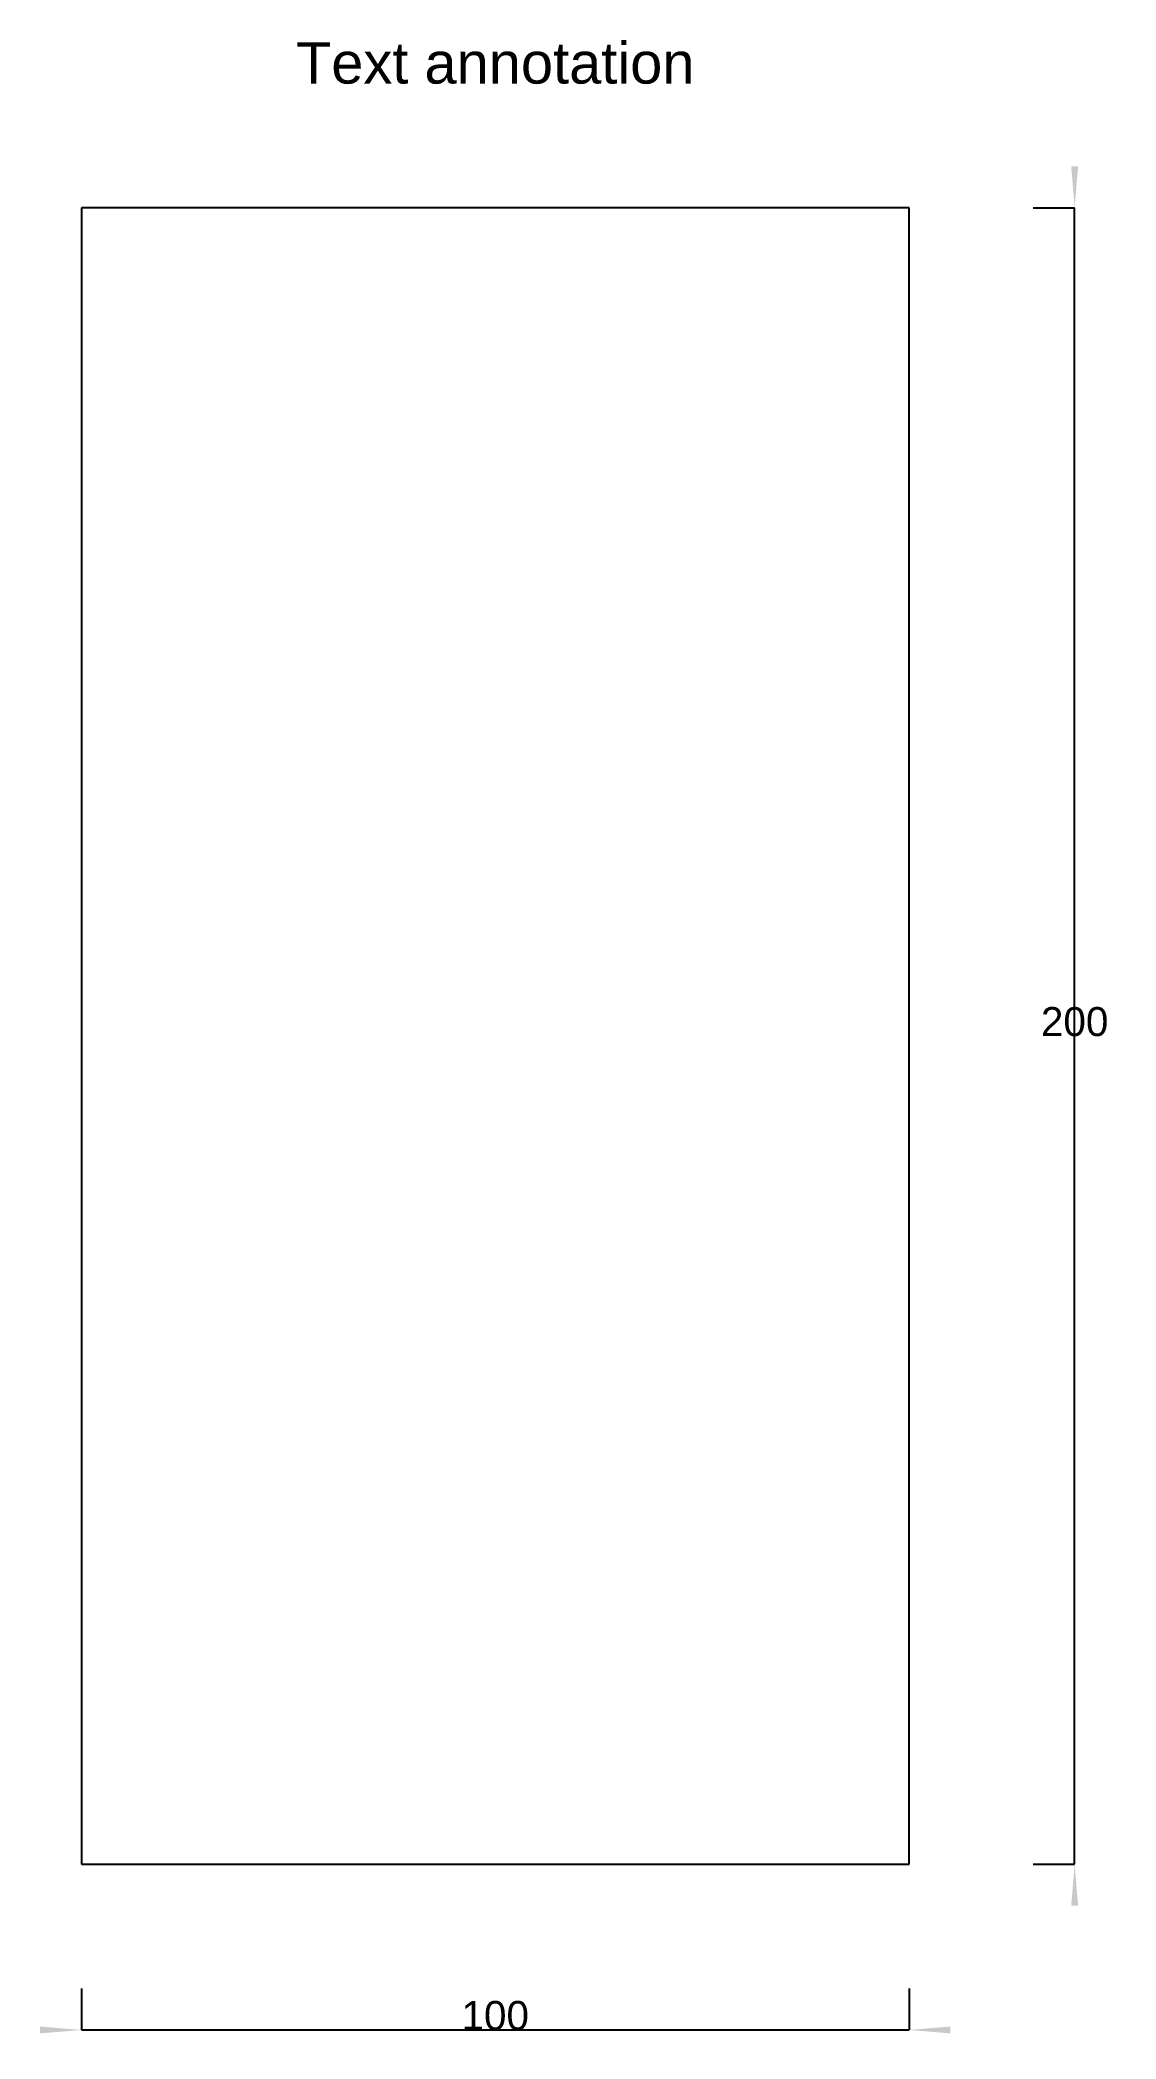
# Model space of a CAD drawing. Header units: millimetres. Extents: x 95 to 225, y -1 to 240.
import ezdxf
from ezdxf.enums import TextEntityAlignment as Align

# ---------------------------------------------------------------- set-up
doc = ezdxf.new("R2010")
doc.units = ezdxf.units.MM
doc.layers.get('0').update_dxf_attribs({"linetype": 'CONTINUOUS'})
for name, color, linetype in [('Dimension', 7, 'CONTINUOUS'), ('Dimension001', 7, 'CONTINUOUS'), ('Title', 7, 'CONTINUOUS'), ('TopView', 7, 'CONTINUOUS')]:
    doc.layers.add(name, color=color, linetype=linetype)
doc.styles.get("Standard").update_dxf_attribs({"font": 'arial.ttf'})
doc.dimstyles.get("Standard").update_dxf_attribs({"dimscale": 0, "dimtxt": 2.5, "dimasz": 2.5, "dimexe": 1.25, "dimexo": 0.625, "dimtad": 1, "dimtxsty": 'STANDARD', "dimcen": 2.5, "dimazin": 3, "dimtfac": 1, "dimtmove": 0, "dimatfit": 3})

# ---------------------------------------------------------------- blocks, each defined once
blk = doc.blocks.new('*Dimension')
at = {"color": 0}
for points in [[(95, -0.416667), (95, 0.416667), (100, 0)], [(95, -0.416667), (95, 0.416667), (100, 0)], [(205, -0.416667), (205, 0.416667), (200, 0)], [(205, -0.416667), (205, 0.416667), (200, 0)]]:
    blk.add_solid(points, dxfattribs=at)
at = {"layer": 'Dimension'}
for p, q in [((100, 5), (100, 0)), ((100, 5), (100, 0)), ((200, 5), (200, 0)), ((200, 5), (200, 0)), ((100, 0), (200, 0)), ((100, 0), (200, 0))]:
    blk.add_line(p, q, dxfattribs=at)
blk.add_text('100', height=3.5, dxfattribs=at).set_placement((150, 0), align=Align.CENTER)
blk.add_text('100', height=3.5, dxfattribs=at).set_placement((150, 0), align=Align.CENTER)
blk = doc.blocks.new('*Dimension001')
at = {"color": 0}
for points in [[(220.417, 225), (219.583, 225), (220, 220)], [(220.417, 225), (219.583, 225), (220, 220)], [(220.417, 15), (219.583, 15), (220, 20)], [(220.417, 15), (219.583, 15), (220, 20)]]:
    blk.add_solid(points, dxfattribs=at)
at = {"layer": 'Dimension001'}
for p, q in [((215, 220), (220, 220)), ((215, 220), (220, 220)), ((220, 20), (220, 220)), ((220, 20), (220, 220)), ((215, 20), (220, 20)), ((215, 20), (220, 20))]:
    blk.add_line(p, q, dxfattribs=at)
blk.add_text('200', height=3.5, dxfattribs=at).set_placement((220, 120), align=Align.CENTER)
blk.add_text('200', height=3.5, dxfattribs=at).set_placement((220, 120), align=Align.CENTER)

msp = doc.modelspace()

# ---------------------------------------------------------------- linework, layer by layer
at = {"layer": 'TopView'}
for p, q in [((200, 220), (100, 220)), ((100, 220), (100, 20)), ((200, 20), (200, 220)), ((100, 20), (200, 20))]:
    msp.add_line(p, q, dxfattribs=at)

# ---------------------------------------------------------------- texts
at = {"layer": 'Title'}
msp.add_text('Text annotation', height=5, dxfattribs=at).set_placement((150, 235), align=Align.CENTER)

# ---------------------------------------------------------------- dimensions: what is measured, and where the dimension line sits
at = {"layer": 'Dimension'}
dim = msp.add_linear_dim(base=(150, 0), p1=(100, 5), p2=(200, 5), text='100', dimstyle='STANDARD', dxfattribs=at)
dim.commit()
dim.dimension.update_dxf_attribs({"geometry": '*Dimension', "text_midpoint": (150, 5)})
dim = msp.add_linear_dim(base=(150, 0), p1=(100, 5), p2=(200, 5), text='100', dimstyle='STANDARD', dxfattribs=at)
dim.commit()
dim.dimension.update_dxf_attribs({"geometry": '*Dimension', "text_midpoint": (150, 5)})
at = {"layer": 'Dimension001'}
dim = msp.add_linear_dim(base=(220, 120), p1=(215, 20), p2=(215, 220), angle=90, text='200', dimstyle='STANDARD', dxfattribs=at)
dim.commit()
dim.dimension.update_dxf_attribs({"geometry": '*Dimension001', "text_midpoint": (225, 120)})
dim = msp.add_linear_dim(base=(220, 120), p1=(215, 20), p2=(215, 220), angle=90, text='200', dimstyle='STANDARD', dxfattribs=at)
dim.commit()
dim.dimension.update_dxf_attribs({"geometry": '*Dimension001', "text_midpoint": (225, 120)})

doc.saveas('drawing.dxf')
